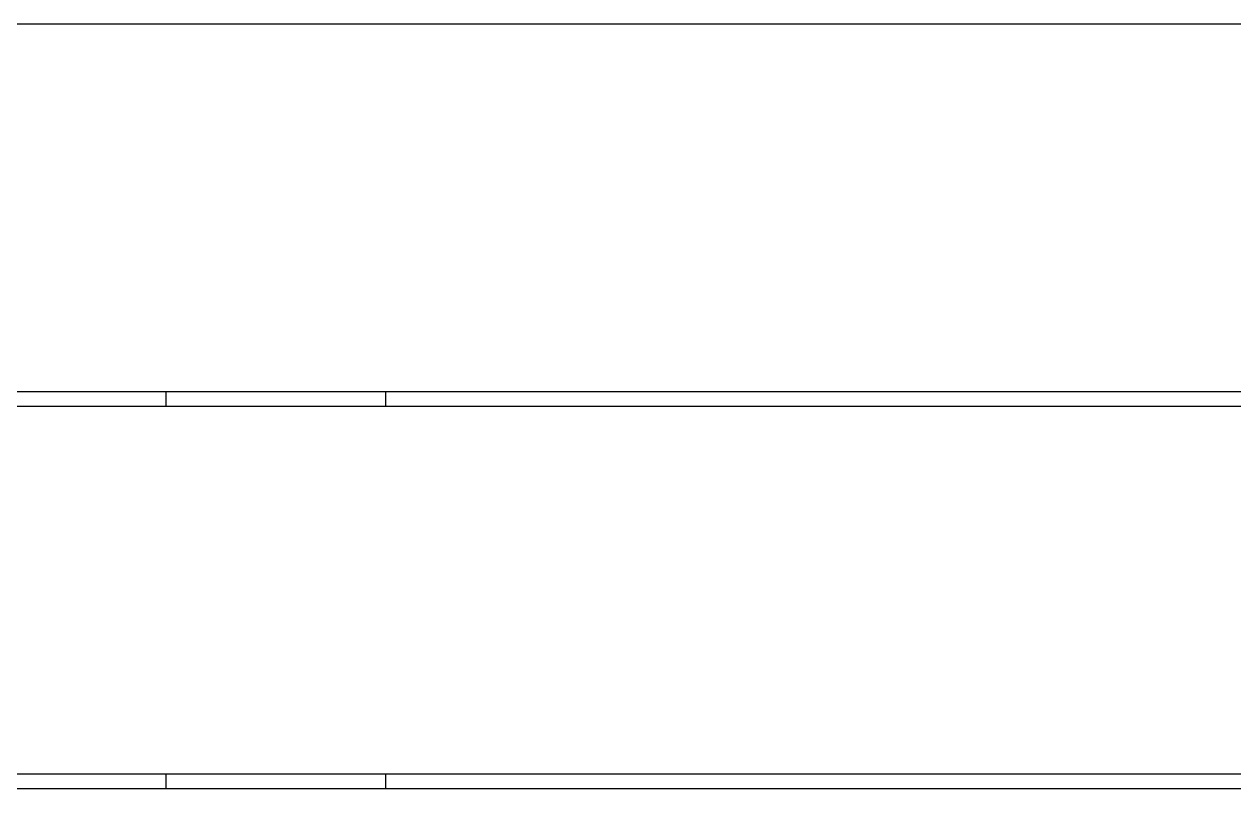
# Model space of a CAD drawing. Header units: millimetres. Extents: x -2916 to 2490, y 92 to 4100.
# Drawn here: x -907.9 to -687.8, y 1961.7 to 2100.8 of the extents above; entities that cross this region are included whole.
import ezdxf

# ---------------------------------------------------------------- set-up
doc = ezdxf.new("R2010")
doc.units = ezdxf.units.MM

msp = doc.modelspace()

# ---------------------------------------------------------------- linework, layer by layer
for p, q in [((107.92, 2100.81), (-1832.08, 2100.83)), ((-882.08, 2033.94), (-1722.08, 2033.94)), ((-882.08, 2034), (-882.08, 2033.94)), ((-882.08, 2033.94), (-882.08, 2031.28)), ((-842.08, 2033.94), (-882.08, 2033.94)), ((-842.08, 2033.94), (-842.08, 2034)), ((-842.08, 2031.28), (-842.08, 2033.94)), ((-2.08, 2033.94), (-842.08, 2033.94)), ((-882.08, 2031.28), (-1722.08, 2031.28)), ((-842.08, 2031.28), (-882.08, 2031.28)), ((-2.08, 2031.28), (-842.08, 2031.28)), ((-882.08, 1964.39), (-1722.08, 1964.39)), ((-882.08, 1964.46), (-882.08, 1964.39)), ((-882.08, 1964.39), (-882.08, 1961.73)), ((-842.08, 1964.39), (-882.08, 1964.39)), ((-842.08, 1964.39), (-842.08, 1964.46)), ((-842.08, 1961.73), (-842.08, 1964.39)), ((-2.08, 1964.39), (-842.08, 1964.39)), ((-882.08, 1961.73), (-1722.08, 1961.73)), ((-842.08, 1961.73), (-882.08, 1961.73)), ((-2.08, 1961.73), (-842.08, 1961.73))]:
    msp.add_line(p, q)

doc.saveas('drawing.dxf')
